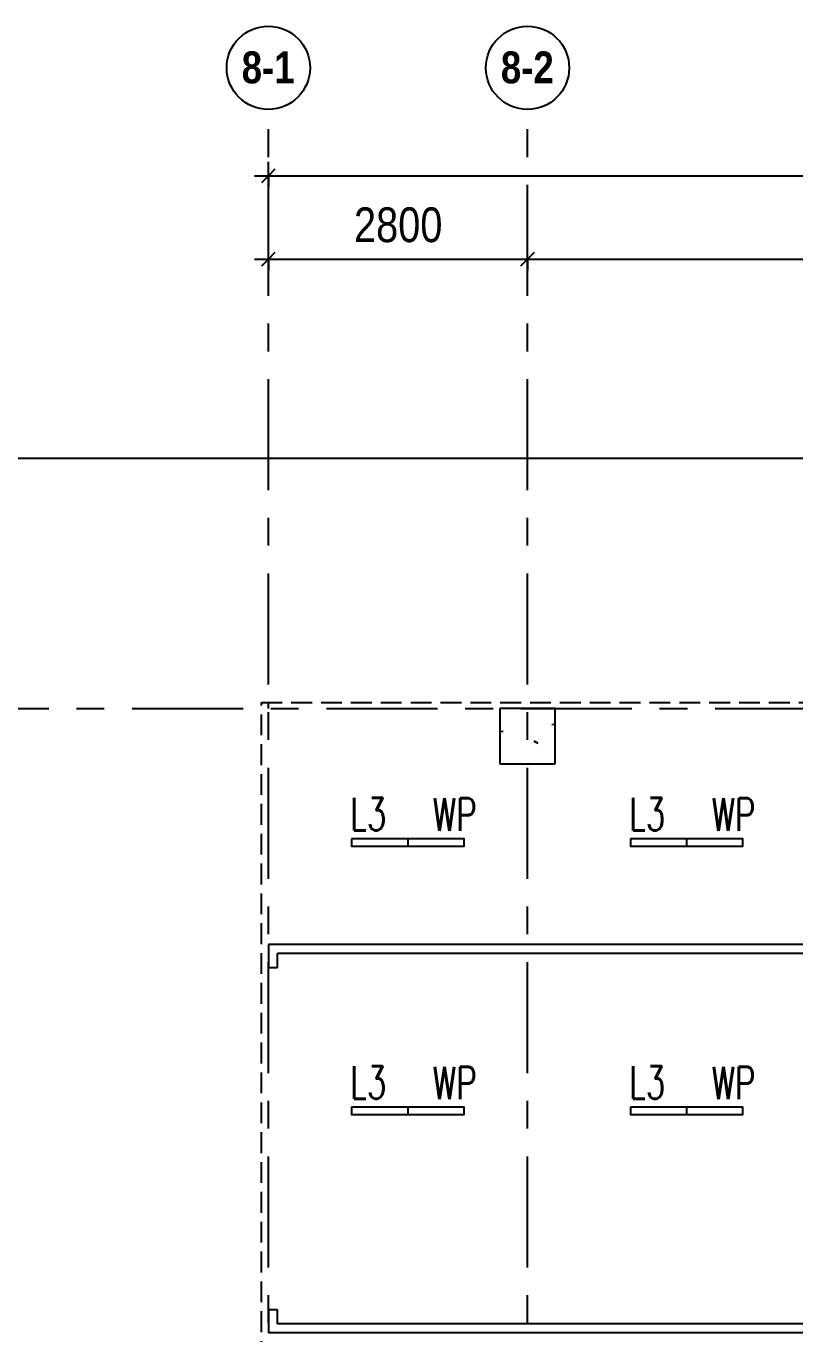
# Model space of a CAD drawing. Header units: millimetres. Extents: x -92759 to 184353, y -15225 to 86714.
# Drawn here: x -76150 to -67845, y 72582 to 86714 of the extents above; entities that cross this region are included whole.
import ezdxf

# ---------------------------------------------------------------- set-up
doc = ezdxf.new("R2010")
doc.units = ezdxf.units.MM
doc.linetypes.add('IDA - Grid Line', pattern=[2100, 1200, -300, 300, -300])
doc.linetypes.add('IDA - Hidden 065', pattern=[322.5, 225, -97.5])
for name, color, linetype in [('0-1', 9, 'Continuous'), ('A-_ANOT----_D', 8, 'Continuous'), ('A-_ANOT----_D-150', 8, 'Continuous'), ('A-_FLOR----_E', 8, 'Continuous'), ('C-_CPRK----_E', 8, 'Continuous'), ('E-legend', 1, 'Continuous'), ('E-LIGHT----E', 1, 'Continuous'), ('S-_ANOTGRID_E', 8, 'Continuous'), ('S-_COLN----_E', 8, 'Continuous')]:
    doc.layers.add(name, color=color, linetype=linetype)
for name, color, linetype, true_color in [('A-_DETA----_E-7', 7, 'IDA - Hidden 065', 0x969696), ('C-_CPRK----_E-1', 9, 'Continuous', 0x808080), ('S-_ANOTGRID_E-1', 9, 'IDA - Grid Line', 0x808080)]:
    doc.layers.add(name, color=color, linetype=linetype, true_color=true_color)
doc.styles.add('Arial Narrow', font='ARIALN.TTF')
doc.styles.add('Arial Narrow_B', font='ARIALNB.TTF', dxfattribs={"height": 345})
doc.styles.add('Simplex', font='simplex_.ttf', dxfattribs={"width": 0.7, "height": 450})
doc.dimstyles.new('IDA_-_Arial_-_2_5mm_-_Black_-_Diagonal', dxfattribs={"dimscale": 304.8, "dimtxt": 383.786615, "dimasz": 0.492126, "dimexe": 0.492126, "dimexo": 0.738189, "dimgap": 0.246063, "dimtad": 1, "dimdec": 0, "dimzin": 0, "dimdsep": 46, "dimtxsty": 'Arial Narrow', "dimblk1": 'OBLIQUE', "dimblk2": 'OBLIQUE', "dimsah": 1, "dimcen": 0.09, "dimdle": 0.492126, "dimazin": 0, "dimtfac": 1, "dimtdec": 4, "dimtix": 1, "dimtmove": 0, "dimatfit": 3, "dimfxl": 1, "dimtvp": 1, "dimtolj": 1, "dimtzin": 0, "dimarcsym": 2})
doc.dimstyles.new('IDA_-_Arial_-_2_5mm_-_Black_-_Diagonal_1', dxfattribs={"dimscale": 304.8, "dimtxt": 383.786615, "dimasz": 0.492126, "dimexe": 0.492126, "dimexo": 0.738189, "dimgap": 0.246063, "dimtad": 1, "dimdec": 0, "dimzin": 0, "dimdsep": 46, "dimtxsty": 'Arial Narrow', "dimblk1": 'OBLIQUE', "dimblk2": 'OBLIQUE', "dimsah": 1, "dimcen": 0.09, "dimdle": 0.492126, "dimazin": 0, "dimtfac": 1, "dimtdec": 4, "dimtix": 1, "dimtmove": 2, "dimatfit": 3, "dimfxl": 1, "dimtvp": 1, "dimtolj": 1, "dimtzin": 0, "dimarcsym": 2})

# ---------------------------------------------------------------- blocks, each defined once
blk = doc.blocks.new('Standard Space - Ambulance Parking - 4100 x 9000mm-9360632-BLK8_RHH_1ST STOREY PLAN')
at = {"layer": 'C-_CPRK----_E'}
for p, q in [((200, 9050), (-50, 9050)), ((-50, 0), (-50, 9050)), ((200, 8950), (200, 9050)), ((3900, 9050), (3900, 8950)), ((4150, 9050), (3900, 9050)), ((4150, 0), (4150, 9050)), ((50, 0), (50, 8950)), ((50, 8950), (200, 8950)), ((3900, 8950), (4050, 8950)), ((4050, 0), (4050, 8950)), ((50, 0), (-50, 0)), ((4150, 0), (4050, 0))]:
    blk.add_line(p, q, dxfattribs=at)
at = {"layer": 'C-_CPRK----_E-1'}
blk.add_line((4050, 0), (50, 0), dxfattribs=at)
blk = doc.blocks.new('IDA - Rectangle Column - 600W X 600D-9780765-BLK8_RHH_1ST STOREY PLAN')
at = {"layer": 'S-_COLN----_E'}
h = blk.add_hatch(dxfattribs=at)
h.set_pattern_fill('FP_21', color=256, style=0, pattern_type=2)
h.set_pattern_definition([(50, (15929.05, -5961.7), (1093.104, -95.634), [114.3, -1257.3]), (355, (15929, -5961.7), (-211.46, 1146.34), [91.44, -1005.84]), (100.451, (16020.1, -5969.7), (881.656, 1050.7), [97.14, -1068.54]), (46.184, (15929, -5656.9), (1626.47, -252.26), [171.45, -1885.95]), (96.636, (16064.6, -5678), (1424.42, 1484.57), [145.71, -1602.81]), (351.184, (15929, -5656.9), (1424.43, 1484.55), [137.16, -1508.76]), (21, (16081.45, -5733.1), (909.686, -613.59), [114.3, -1257.3]), (326, (16081.5, -5733.1), (370.81, 1105.13), [91.44, -1005.84]), (71.451, (16157.3, -5784.2), (1280.503, 491.53), [97.14, -1068.54]), (37.5, (15929.05, -5961.7), (18.531, 507.33), [50.292, -943.356, 50.292, -970.788, -1009.65]), (37.5, (15929.05, -5961.7), (18.531, 507.33), [-2014.728, 50.292, -959.358]), (7.5, (15929.05, -5961.7), (400.918, 601.084), [50.292, -531.876, 50.292, -920.496, -384.81]), (7.5, (15929.05, -5961.7), (400.918, 601.084), [-1552.956, 50.292, -334.518]), (327.5, (15589.2, -5961.7), (813.545, -34.374), [50.292, -330.708, 50.292, -2715.768]), (327.5, (15589.2, -5961.7), (813.545, -34.374), [-431.292, -1138.428, 50.292, -1527.048]), (317.5, (15436.8, -5961.7), (888.775, 152.56), [50.292, -445.008, 50.292, -739.14, -1120.14]), (317.5, (15436.8, -5961.7), (888.775, 152.56), [-1284.73, 50.29, -1069.85])])
h.paths.add_polyline_path([(300, -300), (300, 300), (-300, 300), (-300, -300)])
for p, q in [((300, 300), (-300, 300)), ((-300, 300), (-300, -300)), ((300, -300), (300, 300)), ((-300, -300), (300, -300))]:
    blk.add_line(p, q, dxfattribs=at)
blk = doc.blocks.new('Grid - 3_0mm Dia-7015051-BLK8_RHH_1ST STOREY PLAN')
at = {"layer": 'S-_ANOTGRID_E'}
blk.add_circle((0, 0), 3, dxfattribs=at)
blk = doc.blocks.new('DIMBLOCK1-BLK8_RHH_1ST STOREY PLAN')
at = {"layer": 'A-_ANOT----_D-150', "transparency": 16777216}
for p, q in [((-18729, 10998), (-18729, 11267)), ((-18729, 11117), (-18654, 11192)), ((-15929, 10998), (-15929, 11267)), ((-15929, 11117), (-15854, 11192)), ((-18879, 11117), (-15929, 11117)), ((-18729, 11117), (-18804, 11042)), ((-18729, 11117), (-18729, 10998)), ((-15929, 11117), (-16004, 11042)), ((-15929, 11117), (-15929, 10998))]:
    blk.add_line(p, q, dxfattribs=at)
at = {"layer": 'A-_ANOT----_D-150', "color": 0, "transparency": 16777216, "insert": (-17804, 11676), "char_height": 375, "width": 1140.39, "attachment_point": 1, "line_spacing_factor": 0.974696, "style": 'Arial Narrow'}
blk.add_mtext('2800', dxfattribs=at)
blk = doc.blocks.new('_Oblique')
at = {"color": 0, "linetype": 'ByBlock', "lineweight": -2}
blk.add_line((-0.5, -0.5), (0.5, 0.5), dxfattribs=at)
blk = doc.blocks.new('DIMBLOCK2-BLK8_RHH_1ST STOREY PLAN')
at = {"layer": 'A-_ANOT----_D-150', "transparency": 16777216}
for p, q in [((-15929, 10998), (-15929, 11267)), ((-15929, 11117), (-15854, 11192)), ((-5729, 10998), (-5729, 11267)), ((-5729, 11117), (-5654, 11192)), ((-15929, 11117), (-16004, 11042)), ((-15929, 11117), (-5729, 11117)), ((-15929, 11117), (-15929, 10998)), ((-5729, 11117), (-5804, 11042)), ((-5729, 11117), (-5729, 10998))]:
    blk.add_line(p, q, dxfattribs=at)
at = {"layer": 'A-_ANOT----_D-150', "color": 0, "transparency": 16777216, "insert": (-11423, 11676), "char_height": 375, "width": 1425.49, "attachment_point": 1, "line_spacing_factor": 0.974696, "style": 'Arial Narrow'}
blk.add_mtext('10200', dxfattribs=at)
blk = doc.blocks.new('DIMBLOCK14-BLK8_RHH_1ST STOREY PLAN')
at = {"layer": 'A-_ANOT----_D-150', "transparency": 16777216}
for p, q in [((-18729, 11898), (-18729, 12167)), ((19271, 11898), (19271, 12167)), ((-18879, 12017), (19421, 12017)), ((-18729, 12017), (-18804, 11942)), ((-18729, 12017), (-18654, 12092)), ((-18729, 12017), (-18729, 11898)), ((19271, 12017), (19196, 11942)), ((19271, 12017), (19346, 12092)), ((19271, 12017), (19271, 11898))]:
    blk.add_line(p, q, dxfattribs=at)
at = {"layer": 'A-_ANOT----_D-150', "color": 0, "transparency": 16777216, "insert": (-2651, 12576), "char_height": 375, "width": 1425.49, "attachment_point": 1, "line_spacing_factor": 0.974696, "style": 'Arial Narrow'}
blk.add_mtext('38000', dxfattribs=at)
blk = doc.blocks.new('L3WP')
at = {"layer": 'E-LIGHT----E'}
blk.add_line((0, 40), (0, -40), dxfattribs=at)
blk.add_lwpolyline([(-608, 40), (-608, -40), (608, -40), (608, 40)], close=True, dxfattribs=at)
at = {"layer": 'E-legend', "lineweight": 18, "style": 'Simplex', "width": 0.7}
for s, p in [('L3', (-620, 131)), ('WP', (271, 127))]:
    blk.add_text(s, height=350, dxfattribs=at).set_placement(p)
blk = doc.blocks.new('EL_B8_L1_R4')
at = {"layer": 'E-LIGHT----E'}
for p in [(-18301, 4792), (-15288, 4792), (-18301, 1892), (-15288, 1892)]:
    blk.add_blockref('L3WP', p, dxfattribs=at)
blk = doc.blocks.new('A$Cb2bf8f38')
at = {"layer": 'A-_DETA----_E-7'}
for p, q in [((-30675, 46865), (-18575, 46865)), ((-30675, 38125), (-30675, 46865)), ((-30600, 46800), (-30600, 46865))]:
    blk.add_line(p, q, dxfattribs=at)
at = {"layer": 'A-_FLOR----_E'}
blk.add_line((15877.7, 49500), (-49825.7, 49500), dxfattribs=at)
at = {"layer": 'S-_ANOTGRID_E-1'}
for p, q in [((-30600, -20141.4), (-30600, 53272.8)), ((-27800, -20141.4), (-27800, 53272.8)), ((-38373.1, 46800), (13584.7, 46800))]:
    blk.add_line(p, q, dxfattribs=at)
at = {"layer": 'C-_CPRK----_E-1', "rotation": 89.9999999999999}
blk.add_blockref('Standard Space - Ambulance Parking - 4100 x 9000mm-9360632-BLK8_RHH_1ST STOREY PLAN', (-21550, 40100), dxfattribs=at)
at = {"layer": 'S-_ANOTGRID_E', "xscale": 149.9999999999999, "yscale": 149.9999999999999, "zscale": 149.9999999999999}
for p in [(-30600, 53722.8), (-27800, 53722.8)]:
    blk.add_blockref('Grid - 3_0mm Dia-7015051-BLK8_RHH_1ST STOREY PLAN', p, dxfattribs=at)
at = {"layer": 'S-_COLN----_E'}
blk.add_blockref('IDA - Rectangle Column - 600W X 600D-9780765-BLK8_RHH_1ST STOREY PLAN', (-27800, 46500), dxfattribs=at)
at = {"layer": 'S-_ANOTGRID_E', "char_height": 345, "width": 685.443, "attachment_point": 1, "style": 'Arial Narrow_B'}
for s, insert in [('8-1', (-30888.2, 53900.2)), ('8-2', (-28088.2, 53900.2))]:
    blk.add_mtext(s, dxfattribs=dict(at, insert=insert))
at = {"layer": 'A-_ANOT----_D'}
dim = blk.add_linear_dim(base=(7400, 52555.1), p1=(-30600, 52661.1), p2=(7400, 52661.1), dimstyle='IDA_-_Arial_-_2_5mm_-_Black_-_Diagonal_1', override={"dimpost": '<>', "dimfxl": 37999.999993}, dxfattribs=at)
dim.commit()
dim.dimension.update_dxf_attribs({"geometry": 'DIMBLOCK14-BLK8_RHH_1ST STOREY PLAN', "text_midpoint": (-13808.9, 52864.7), "dimtype": 128, "insert": (-11871, 40538.3)})
for base, p1, p2, override, picture, middle in [((-27800, 51655.1), (-30600, 51761.1), (-27800, 51761.1), {"dimpost": '<>', "dimfxl": 2800}, 'DIMBLOCK1-BLK8_RHH_1ST STOREY PLAN', (-29200, 51921.5)), ((-17600, 51655.1), (-27800, 51761.1), (-17600, 51761.1), {"dimpost": '<>', "dimfxl": 10200}, 'DIMBLOCK2-BLK8_RHH_1ST STOREY PLAN', (-22700, 51921.5))]:
    dim = blk.add_linear_dim(base=base, p1=p1, p2=p2, dimstyle='IDA_-_Arial_-_2_5mm_-_Black_-_Diagonal', override=override, dxfattribs=at)
    dim.commit()
    dim.dimension.update_dxf_attribs({"geometry": picture, "text_midpoint": middle, "insert": (-11871, 40538.3)})

msp = doc.modelspace()

# ---------------------------------------------------------------- block references
at = {"layer": '0-1'}
msp.add_blockref('A$Cb2bf8f38', (-42933, 32541), dxfattribs=at)

# ---------------------------------------------------------------- next in the draw order: block references
at = {"color": 0}
msp.add_blockref('EL_B8_L1_R4', (-53726, 73100), dxfattribs=at)

doc.saveas('drawing.dxf')
